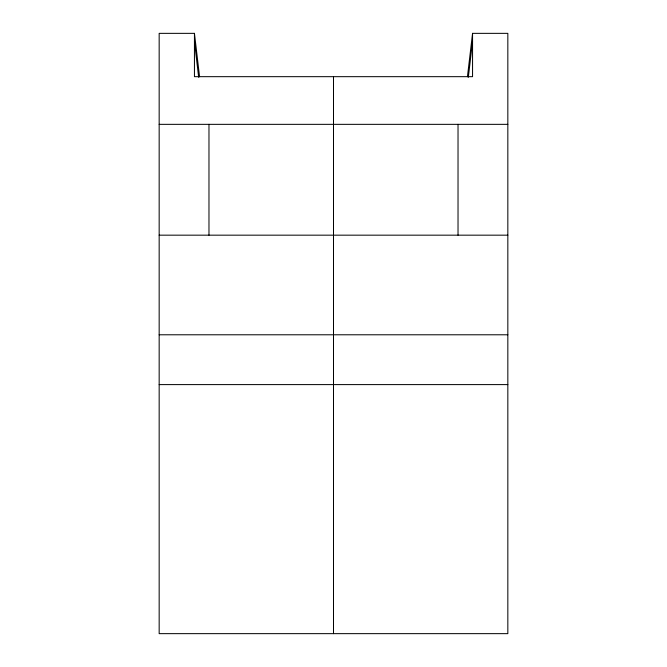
<?xml version="1.0" encoding="UTF-8"?>
<svg xmlns="http://www.w3.org/2000/svg" width="667" height="667" viewBox="0 0 667 667"><rect width="100%" height="100%" fill="white"/><g stroke="black" fill="none" stroke-linecap="round" stroke-linejoin="round"><path stroke-width="1" d="M194.447 33.35L194.447 76.672L472.553 76.672L472.553 33.35L507.837 33.35L507.837 633.65L159.163 633.65L159.163 33.35L194.447 33.35L199.566 76.763M467.434 76.763L472.553 33.35M468.334 77.289L472.553 41.454M159.163 124.345L507.837 124.345M159.163 235.168L507.837 235.168M159.163 334.784L507.837 334.784M159.163 384.601L507.837 384.601M194.447 41.454L198.666 77.289M458.029 124.345L458.029 235.168M333.5 76.672L333.5 633.65M208.971 124.345L208.971 235.168"/></g></svg>
